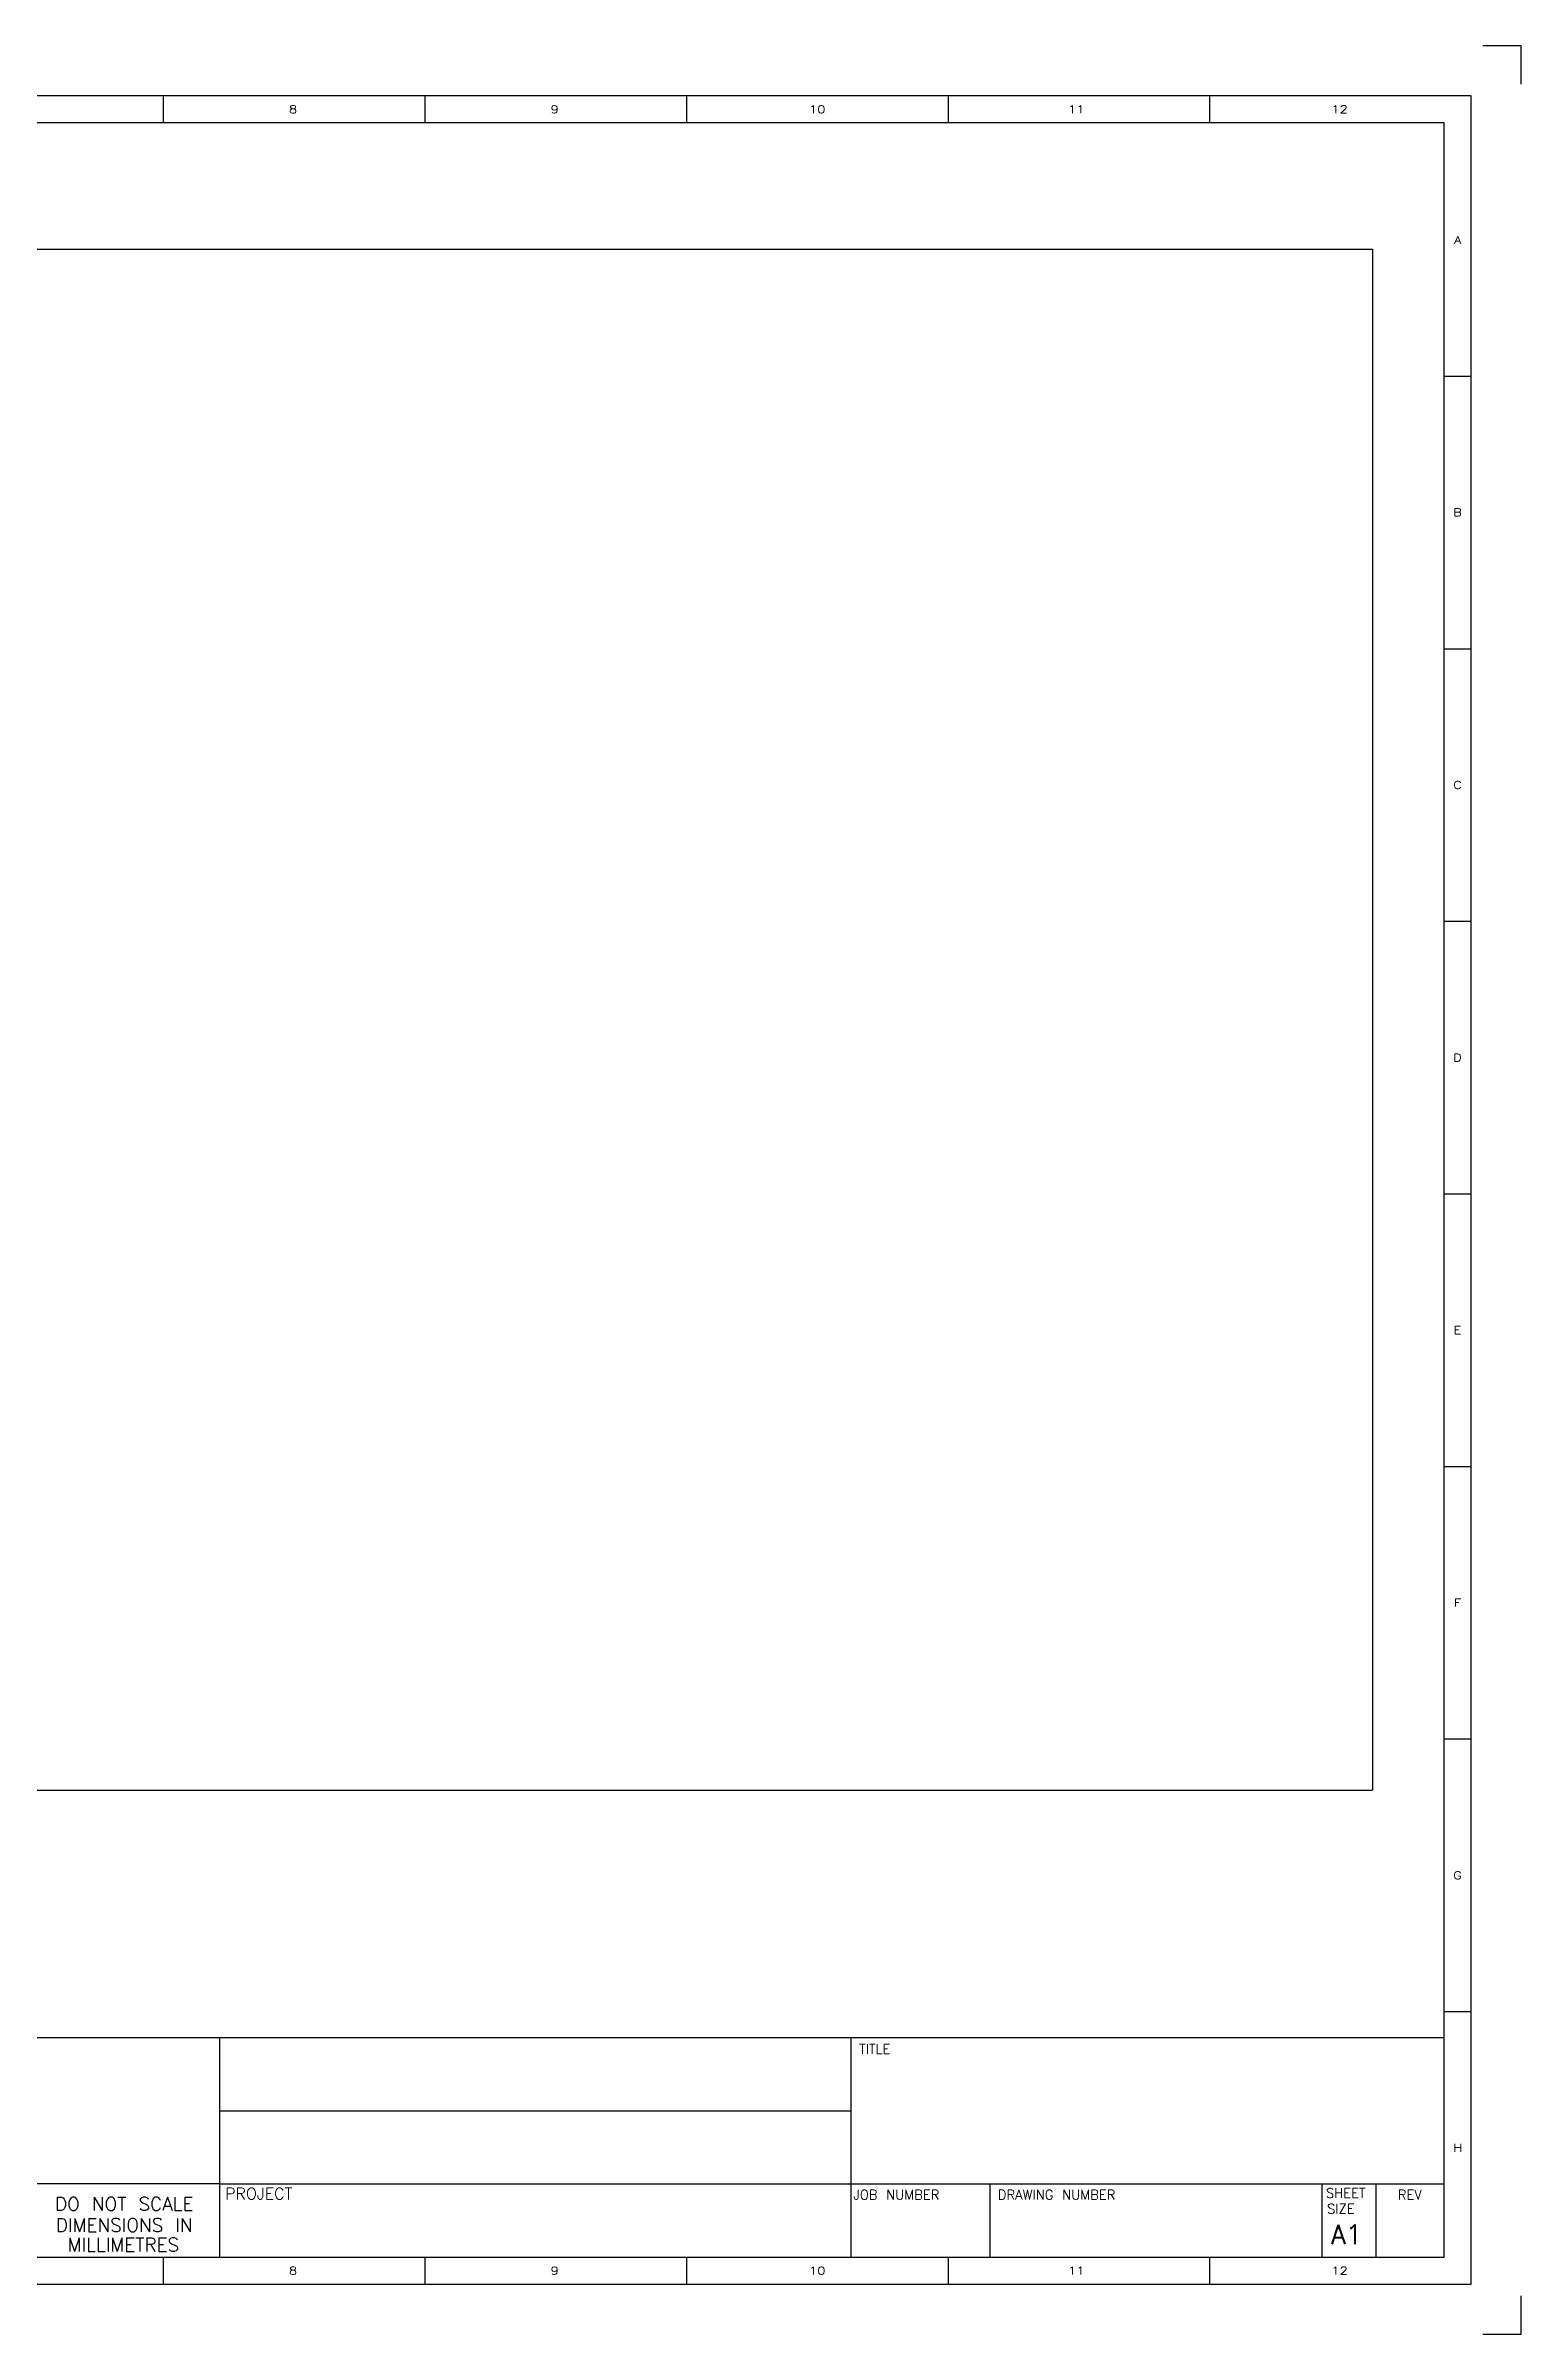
# Model space of a CAD drawing. Extents: x 0 to 841, y 0 to 594.
# Drawn here: x 458 to 841, y 0 to 594 of the extents above; entities that cross this region are included whole.
import ezdxf
from ezdxf.enums import TextEntityAlignment as Align

# ---------------------------------------------------------------- set-up
doc = ezdxf.new("R2010")
doc.units = 0
doc.header["$MEASUREMENT"] = 0
for name, color, linetype in [('-CS', 7, 'CONTINUOUS'), ('63', 206, 'CONTINUOUS'), ('A1-CS', 7, 'CONTINUOUS')]:
    doc.layers.add(name, color=color, linetype=linetype)
doc.styles.get("Standard").update_dxf_attribs({"font": 'txt.shx'})

msp = doc.modelspace()

# ---------------------------------------------------------------- linework, layer by layer
at = {"layer": '-CS', "color": 212, "linetype": 'CONTINUOUS'}
for p, q in [((840.957155, 594.048639), (830.957155, 594.048639)), ((840.957155, 584.048639), (840.957155, 594.048639)), ((827.957155, 581.048639), (12.957155, 581.048639)), ((488.377155, 581.048639), (488.377155, 574.048639)), ((556.277155, 581.048639), (556.277155, 574.048639)), ((624.207155, 581.048639), (624.207155, 574.048639)), ((692.137155, 581.048639), (692.137155, 574.048639)), ((760.037155, 581.048639), (760.037155, 574.048639)), ((827.957155, 13.048639), (827.957155, 581.048639)), ((820.957155, 574.048639), (19.957155, 574.048639)), ((820.957155, 20.048639), (820.957155, 574.048639)), ((820.957155, 508.298639), (827.957155, 508.298639)), ((820.957155, 437.548639), (827.947155, 437.548639)), ((820.957155, 366.798639), (827.947155, 366.798639)), ((820.957155, 296.048639), (827.947155, 296.048639)), ((820.957155, 225.298639), (827.947155, 225.298639)), ((820.957155, 154.548639), (827.947155, 154.548639)), ((820.957155, 83.798639), (827.947155, 83.798639)), ((19.957155, 77.048639), (820.957155, 77.048639)), ((502.957155, 77.048639), (502.957155, 20.048639)), ((666.957155, 20.048639), (666.957155, 77.048639)), ((502.957155, 58.048639), (666.957155, 58.048639)), ((502.957155, 39.048639), (453.957155, 39.048639)), ((502.957155, 39.048639), (666.957155, 39.048639)), ((666.957155, 39.048639), (820.957155, 39.048639)), ((702.957155, 39.048639), (702.957155, 20.048639)), ((789.207155, 39.048639), (789.207155, 20.048639)), ((803.207155, 39.048639), (803.207155, 20.048639)), ((19.957155, 20.048639), (820.957155, 20.048639)), ((488.377155, 20.048639), (488.377155, 13.048639)), ((556.277155, 20.048639), (556.277155, 13.048639)), ((624.207155, 20.048639), (624.207155, 13.048639)), ((692.137155, 20.048639), (692.137155, 13.048639)), ((760.037155, 20.048639), (760.037155, 13.048639)), ((12.957155, 13.048639), (827.957155, 13.048639)), ((840.957155, 0.048639), (840.957155, 10.048639)), ((830.957155, 0.048639), (840.957155, 0.048639))]:
    msp.add_line(p, q, dxfattribs=at)
at = {"layer": '63'}
for p, q in [((38.105699, 541.251003), (802.299678, 541.256044)), ((802.299678, 541.256044), (802.299678, 141.256044)), ((38.105699, 141.256044), (802.299678, 141.256044))]:
    msp.add_line(p, q, dxfattribs=at)
at = {"layer": 'A1-CS', "color": 212, "linetype": 'CONTINUOUS'}
for p, q in [((840.957155, 594.048639), (830.957155, 594.048639)), ((840.957155, 584.048639), (840.957155, 594.048639)), ((827.957155, 581.048639), (12.957155, 581.048639)), ((488.377155, 581.048639), (488.377155, 574.048639)), ((556.277155, 581.048639), (556.277155, 574.048639)), ((624.207155, 581.048639), (624.207155, 574.048639)), ((692.137155, 581.048639), (692.137155, 574.048639)), ((760.037155, 581.048639), (760.037155, 574.048639)), ((827.957155, 13.048639), (827.957155, 581.048639)), ((820.957155, 574.048639), (19.957155, 574.048639)), ((820.957155, 20.048639), (820.957155, 574.048639)), ((820.957155, 508.298639), (827.957155, 508.298639)), ((820.957155, 437.548639), (827.947155, 437.548639)), ((820.957155, 366.798639), (827.947155, 366.798639)), ((820.957155, 296.048639), (827.947155, 296.048639)), ((820.957155, 225.298639), (827.947155, 225.298639)), ((820.957155, 154.548639), (827.947155, 154.548639)), ((820.957155, 83.798639), (827.947155, 83.798639)), ((19.957155, 77.048639), (820.957155, 77.048639)), ((502.957155, 77.048639), (502.957155, 20.048639)), ((666.957155, 20.048639), (666.957155, 77.048639)), ((502.957155, 58.048639), (666.957155, 58.048639)), ((502.957155, 39.048639), (453.957155, 39.048639)), ((502.957155, 39.048639), (666.957155, 39.048639)), ((666.957155, 39.048639), (820.957155, 39.048639)), ((702.957155, 39.048639), (702.957155, 20.048639)), ((789.207155, 39.048639), (789.207155, 20.048639)), ((803.207155, 39.048639), (803.207155, 20.048639)), ((19.957155, 20.048639), (820.957155, 20.048639)), ((488.377155, 20.048639), (488.377155, 13.048639)), ((556.277155, 20.048639), (556.277155, 13.048639)), ((624.207155, 20.048639), (624.207155, 13.048639)), ((692.137155, 20.048639), (692.137155, 13.048639)), ((760.037155, 20.048639), (760.037155, 13.048639)), ((12.957155, 13.048639), (827.957155, 13.048639)), ((840.957155, 0.048639), (840.957155, 10.048639)), ((830.957155, 0.048639), (840.957155, 0.048639))]:
    msp.add_line(p, q, dxfattribs=at)

# ---------------------------------------------------------------- texts
at = {"layer": '-CS', "color": 212, "linetype": 'CONTINUOUS', "width": 1.25}
for s, p in [('8', (522.097155, 577.548639)), ('9', (589.997155, 577.548639)), ('10', (658.177155, 577.548639)), ('11', (725.417155, 577.548639)), ('12', (793.807155, 577.548639)), ('A', (824.457155, 543.668639)), ('B', (824.397155, 472.928639)), ('C', (824.427155, 402.168639)), ('D', (824.407155, 331.428639)), ('E', (824.407155, 260.668639)), ('F', (824.457155, 189.928639)), ('G', (824.407155, 119.168639)), ('H', (824.497155, 48.428639)), ('8', (522.097155, 16.548639)), ('9', (589.997155, 16.548639)), ('10', (658.177155, 16.548639)), ('11', (725.417155, 16.548639)), ('12', (793.807155, 16.548639))]:
    msp.add_text(s, height=2, dxfattribs=at).set_placement(p, align=Align.MIDDLE)
at = {"layer": '-CS', "color": 212, "linetype": 'CONTINUOUS'}
for s, p in [('TITLE', (673.117155, 74.098639)), ('JOB NUMBER', (678.707155, 36.248639)), ('DRAWING NUMBER', (720.327155, 36.248639)), ('SHEET', (795.395538, 36.69069))]:
    msp.add_text(s, height=2.5, dxfattribs=at).set_placement(p, align=Align.MIDDLE)
msp.add_text('PROJECT', height=3, dxfattribs=at).set_placement((504.457155, 36.548639), align=Align.MIDDLE_LEFT)
msp.add_text('A1', height=4.99, dxfattribs=at).set_placement((795.597155, 23.458639), align=Align.CENTER)
at = {"layer": 'A1-CS', "color": 212, "linetype": 'CONTINUOUS', "width": 1.25}
for s, p in [('8', (522.097155, 577.548639)), ('9', (589.997155, 577.548639)), ('10', (658.177155, 577.548639)), ('11', (725.417155, 577.548639)), ('12', (793.807155, 577.548639)), ('A', (824.457155, 543.668639)), ('B', (824.397155, 472.928639)), ('C', (824.427155, 402.168639)), ('D', (824.407155, 331.428639)), ('E', (824.407155, 260.668639)), ('F', (824.457155, 189.928639)), ('G', (824.407155, 119.168639)), ('H', (824.497155, 48.428639)), ('8', (522.097155, 16.548639)), ('9', (589.997155, 16.548639)), ('10', (658.177155, 16.548639)), ('11', (725.417155, 16.548639)), ('12', (793.807155, 16.548639))]:
    msp.add_text(s, height=2, dxfattribs=at).set_placement(p, align=Align.MIDDLE)
at = {"layer": 'A1-CS', "color": 212, "linetype": 'CONTINUOUS'}
for s, height, p in [('TITLE', 2.5, (673.117155, 74.098639)), ('JOB NUMBER', 2.5, (678.707155, 36.248639)), ('DRAWING NUMBER', 2.5, (720.327155, 36.248639)), ('REV', 2.5, (812.017155, 36.248639)), ('DO NOT SCALE', 3.5, (478.257155, 33.878639)), ('DIMENSIONS IN', 3.5, (478.257155, 28.378639)), ('SIZE', 2.5, (794.140495, 32.611387)), ('MILLIMETRES', 3.5, (478.02897, 23.281924))]:
    msp.add_text(s, height=height, dxfattribs=at).set_placement(p, align=Align.MIDDLE)
msp.add_text('A1', height=4.99, dxfattribs=at).set_placement((795.597155, 23.458639), align=Align.CENTER)

doc.saveas('drawing.dxf')
